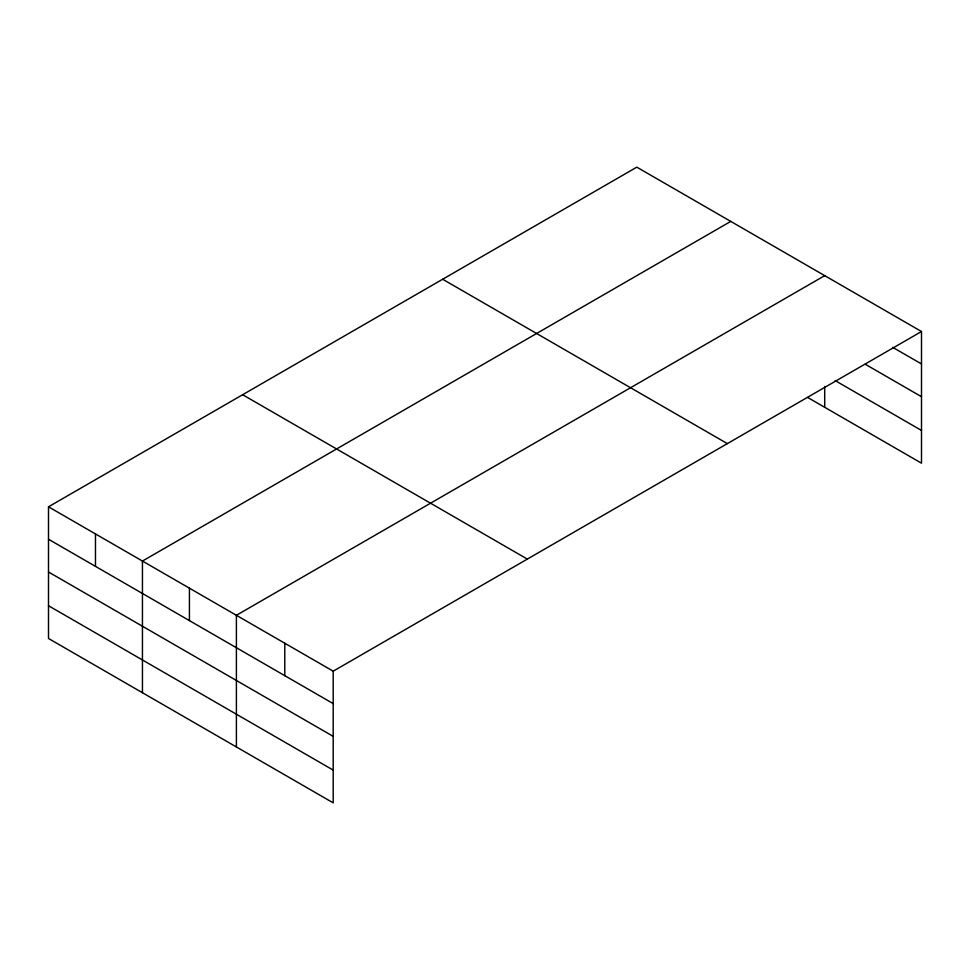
<?xml version="1.0" encoding="UTF-8"?>
<svg xmlns="http://www.w3.org/2000/svg" width="970" height="970" viewBox="0 0 970 970"><rect width="100%" height="100%" fill="white"/><g stroke="black" fill="none" stroke-linecap="round" stroke-linejoin="round"><path stroke-width="1.45" d="M921.5 331.522L636.805 167.155L48.5 506.813L48.5 638.478L333.195 802.845L333.195 671.179L921.5 331.522L921.5 463.187L807.743 397.506M730.749 221.402L142.445 561.06L142.445 692.713M824.706 275.638L236.401 615.295L236.401 746.961M892.727 347.345L921.5 363.956M865.252 364.235L921.5 396.706M835.17 380.604L921.5 430.437M442.659 279.251L727.354 443.617M242.645 394.729L527.341 559.096M48.5 506.813L333.195 671.179M48.5 539.247L333.195 703.614M48.5 571.997L333.195 736.363M48.5 605.729L333.195 770.095M824.706 386.46L824.706 407.303M284.792 643.243L284.792 675.678M189.429 588.172L189.429 620.606M95.472 533.937L95.472 566.371"/></g></svg>
